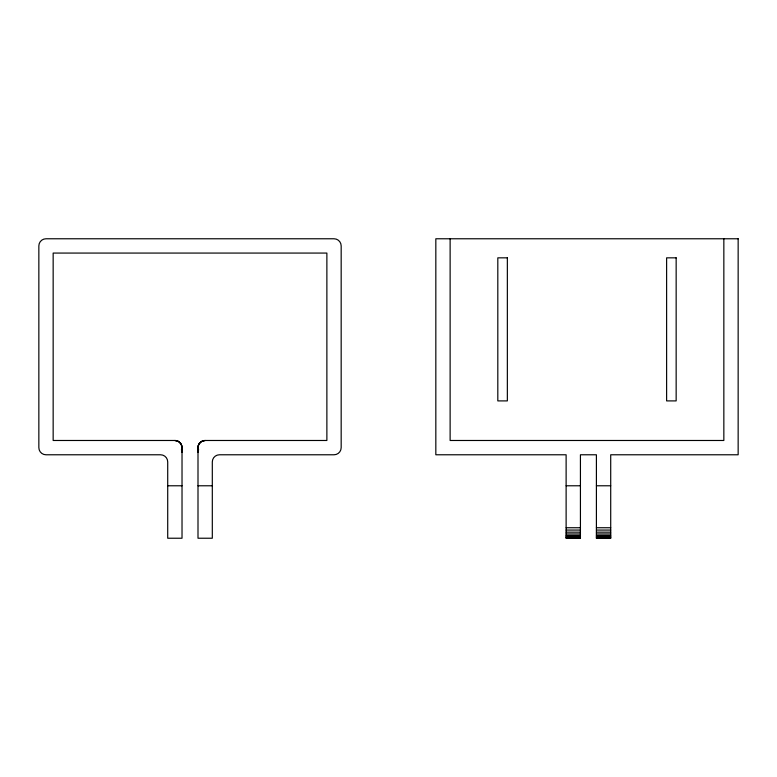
<?xml version="1.0" encoding="UTF-8"?>
<svg xmlns="http://www.w3.org/2000/svg" width="777" height="777" viewBox="0 0 777 777"><rect width="100%" height="100%" fill="white"/><g stroke="black" fill="none" stroke-linecap="round" stroke-linejoin="round"><path stroke-width="1.17" d="M182.022 447.63A7.148 7.148 0 0 0 174.874 440.481C178.691 440.423 182.09 443.803 182.022 447.63L182.022 538.228L167.715 538.228L167.715 461.936A7.148 7.148 0 0 0 160.567 454.778L45.998 454.778A7.148 7.148 0 0 1 38.85 447.63L38.85 245.92A7.148 7.148 0 0 1 45.998 238.772L334.023 238.772A7.148 7.148 0 0 1 341.171 245.92L341.171 447.63A7.148 7.148 0 0 1 334.023 454.778L219.454 454.778A7.148 7.148 0 0 0 212.306 461.936L212.306 538.228L197.999 538.228L197.999 447.63C197.941 443.803 201.33 440.423 205.157 440.481L326.874 440.481L326.874 253.069L53.157 253.069L53.157 440.481L174.874 440.481C180.944 440.365 183.11 447.29 182.022 452.282L181.449 449.582M197.999 447.63C197.95 443.813 201.321 440.413 205.157 440.481A7.148 7.148 0 0 0 197.999 447.63L197.999 452.282L198.582 449.582M197.999 452.399L198.533 449.689M167.715 485.78L182.022 485.78M197.999 485.78L212.306 485.78M566.122 485.78L580.429 485.78M596.406 485.78L610.712 485.78M566.122 527.738L580.429 527.738M596.406 527.738L610.712 527.738M566.122 530.069L580.429 530.069M596.406 530.069L610.712 530.069M566.122 532.158L580.429 532.158M596.406 532.158L610.712 532.158M566.122 533.964L580.429 533.964M596.406 533.964L610.712 533.964M566.122 535.479L580.429 535.479M596.406 535.479L610.712 535.479M566.122 536.674L580.429 536.674M596.406 536.674L610.712 536.674M566.122 537.538L580.429 537.538M596.406 537.538L610.712 537.538M566.122 538.053L580.429 538.053M596.406 538.053L610.712 538.053M181.488 449.689L182.022 452.399M723.843 238.772L723.843 440.481L450.126 440.481L450.126 238.772M738.15 238.772L435.829 238.772L435.829 454.778L566.122 454.778L566.122 538.228L580.429 538.228L580.429 454.778L596.406 454.778L596.406 538.228L610.712 538.228L610.712 454.778L738.15 454.778L738.15 238.772M507.352 257.838L497.814 257.838L497.814 400.903L507.352 400.903L507.352 257.838M676.155 257.838L666.617 257.838L666.617 400.903L676.155 400.903L676.155 257.838"/></g></svg>
